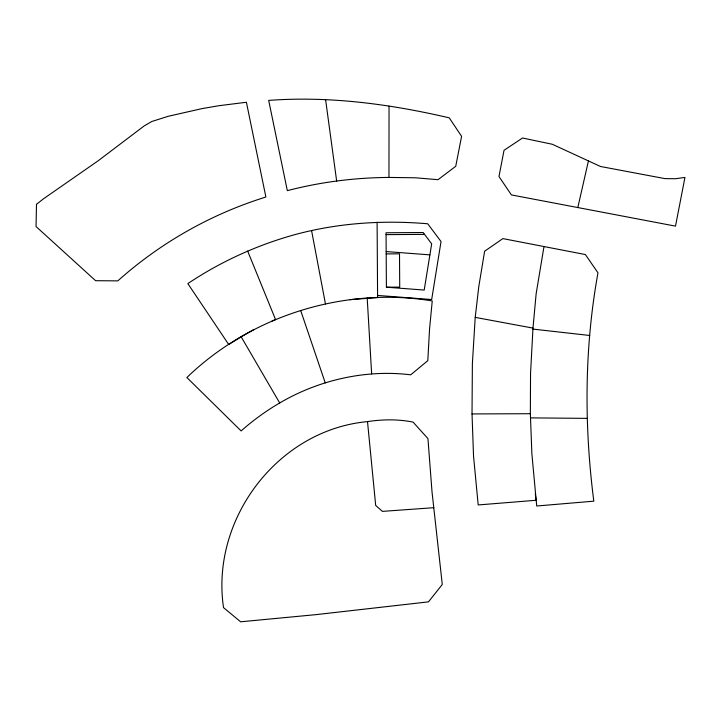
<?xml version="1.0" encoding="UTF-8"?>
<svg xmlns="http://www.w3.org/2000/svg" width="721" height="721" viewBox="0 0 721 721"><rect width="100%" height="100%" fill="white"/><g stroke="black" fill="none" stroke-linecap="round" stroke-linejoin="round"><path stroke-width="1.08" d="M388.961 177.429L415.503 177.79L438.017 179.691L455.735 166.29L461.593 136.323L449.246 117.847C390.223 104.076 329.362 95.893 268.69 100.399L287.337 190.659C320.457 181.998 354.732 177.681 388.961 177.429L389.043 106.086M530.359 413.71L530.539 373.667L532.981 328.109L475.22 317.366L478.771 286.733L484.629 251.214L502.879 238.606L585.371 254.549L597.979 272.835C584.298 348.063 584.082 425.435 593.807 501.167L536.712 506.007L531.873 453.707L530.359 413.71L472.021 413.935L472.381 363.537L475.22 317.366M543.995 246.555L536.136 293.798L532.891 329.091L589.715 335.481M577.818 207.531L588.435 160.918L552.295 144.263L522.545 138.008L504.033 150.301L498.977 176.546L511.405 194.922L675.496 226.133L684.95 177.429L675.667 178.718L665.014 178.628L600.548 166.506L588.435 160.918M279.694 402.967C318.745 380.03 365.628 369.278 410.709 374.821L427.805 360.653L429.536 329.227L432.249 300.945C344.377 286.444 250.917 315.636 186.865 377.525L241.12 430.933C253.026 420.379 265.959 410.988 279.694 402.967L241.165 336.815L228.728 344.539L187.839 283.587C220.941 261.471 257.55 244.825 295.943 234.343C338.843 222.87 383.545 220.013 427.715 223.78L441.036 241.535L431.681 299.521L377.579 295.439M241.165 336.815L253.639 329.668M272.06 320.962L275.566 319.592L247.645 251.043M367.512 421.614C277.774 429.887 210.37 519.246 223.537 607.632L240.634 621.799L315.834 614.653L428.472 601.864L442.279 584.461L432.023 491.938L427.941 438.611L413.07 422.1C398.037 419.099 382.617 419.307 367.512 421.614L375.686 505.43L382.391 511.378L433.799 507.701M350.064 299.657L377.597 297.611L377.101 222.185M386.068 234.631L424.57 234.388M386.186 253.909L399.506 253.819L399.722 287.111L386.402 287.201L386.05 232.766L423.173 232.523L431.672 243.851L424.209 290.058L386.402 287.201M530.539 417.883L587.236 418.369M386.177 251.566L429.887 254.864M300.702 310.58L325.252 382.896M311.571 230.576L325.468 303.965M325.604 99.741L336.662 181.07M535.288 493.624L536.045 500.284L478.194 504.943L473.535 456.06L472.021 413.935M367.205 298.052L371.639 373.884M36.492 204.331L36.05 226.529L95.587 280.694L117.829 280.875C160.522 242.662 211.19 214.038 265.887 197.013L246.402 102.265L218.742 105.735L201.781 108.664L168.218 116.297L151.834 121.489L144.155 125.932L98.164 160.783L43.377 198.879L36.492 204.331"/></g></svg>
